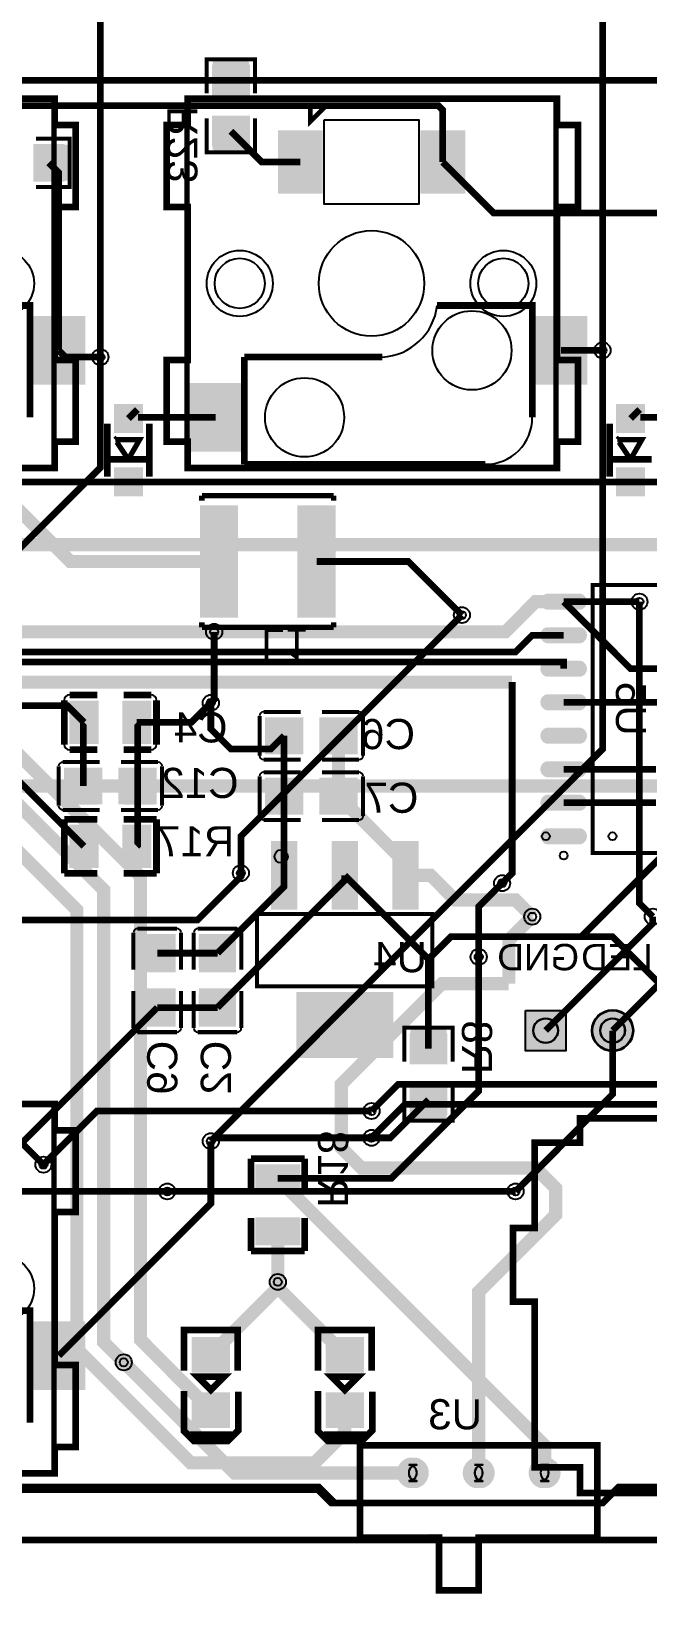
# Model space of a CAD drawing. Header units: millimetres. Extents: x -5 to 105, y -2 to 97.
# Drawn here: x 44 to 67.4, y -2 to 57.2 of the extents above; entities that cross this region are included whole.
import ezdxf

# ---------------------------------------------------------------- set-up
doc = ezdxf.new("R2010")
doc.units = ezdxf.units.MM
for name, color, linetype, true_color in [('BoardOutLine', 7, 'Continuous', 0xff00ff), ('BottomLayer', 7, 'Continuous', 0x0000ff), ('BottomPasteMaskLayer', 7, 'Continuous', 0x800000), ('BottomSilkLayer', 7, 'Continuous', 0x66cc33), ('BottomSolderMaskLayer', 7, 'Continuous', 0xaa00ff), ('Document', 7, 'Continuous', 0xffffff), ('Hole', 7, 'Continuous', 0x222222), ('Multi-Layer', 7, 'Continuous', 0xc0c0c0), ('TopLayer', 7, 'Continuous', 0xff0000), ('TopPasteMaskLayer', 7, 'Continuous', 0x808080), ('TopSilkLayer', 7, 'Continuous', 0xffcc00), ('TopSolderMaskLayer', 7, 'Continuous', 0x800080)]:
    doc.layers.add(name, color=color, linetype=linetype, true_color=true_color)
doc.styles.get("Standard").update_dxf_attribs({"font": 'arial.ttf'})

msp = doc.modelspace()

# ---------------------------------------------------------------- hatches: boundary and pattern name
at = {"layer": 'BottomLayer'}
for points in [[(52.251, 54.756), (50.874, 54.756), (50.874, 55.889), (52.251, 55.889)], [(52.251, 53.956), (50.874, 53.956), (50.874, 52.824), (52.251, 52.824)], [(53.397, 53.374), (54.997, 53.374), (54.997, 51.074), (53.397, 51.074)], [(58.797, 53.374), (60.397, 53.374), (60.397, 51.074), (58.797, 51.074)], [(44.088, 51.509), (44.088, 52.886), (45.221, 52.886), (45.221, 51.509)], [(44.084, 46.335), (45.984, 46.335), (45.984, 43.835), (44.084, 43.835)], [(63.134, 46.335), (65.034, 46.335), (65.034, 43.835), (63.134, 43.835)], [(50.028, 43.795), (51.928, 43.795), (51.928, 41.295), (50.028, 41.295)], [(48.173, 43.002), (48.173, 42.002), (47.173, 42.002), (47.173, 43.002)], [(67.223, 43.002), (67.223, 42.002), (66.223, 42.002), (66.223, 43.002)], [(48.173, 40.602), (48.173, 39.602), (47.173, 39.602), (47.173, 40.602)], [(67.223, 40.602), (67.223, 39.602), (66.223, 39.602), (66.223, 40.602)], [(50.409, 34.984), (51.809, 34.984), (51.809, 39.184), (50.409, 39.184)], [(54.109, 34.984), (55.509, 34.984), (55.509, 39.184), (54.109, 39.184)], [(64.776, 35.84, -0.785398), (64.776, 35.28), (63.591, 35.28, -0.785398), (63.591, 35.84)], [(64.776, 34.57, -0.785398), (64.776, 34.01), (63.591, 34.01, -0.785398), (63.591, 34.57)], [(64.776, 33.3, -0.785398), (64.776, 32.74), (63.591, 32.74, -0.785398), (63.591, 33.3)], [(64.776, 32.03, -0.785398), (64.776, 31.47), (63.591, 31.47, -0.785398), (63.591, 32.03)], [(46.49, 31.763), (45.49, 31.763), (45.49, 30.213), (46.49, 30.213)], [(48.49, 31.763), (47.49, 31.763), (47.49, 30.213), (48.49, 30.213)], [(54.285, 31.155), (54.285, 29.805), (52.875, 29.805), (52.875, 31.155)], [(54.935, 31.155), (54.935, 29.805), (56.345, 29.805), (56.345, 31.155)], [(64.776, 30.76, -0.785398), (64.776, 30.2), (63.591, 30.2, -0.785398), (63.591, 30.76)], [(46.665, 29.25), (46.665, 27.9), (45.255, 27.9), (45.255, 29.25)], [(47.315, 29.25), (47.315, 27.9), (48.725, 27.9), (48.725, 29.25)], [(64.776, 29.49, -0.785398), (64.776, 28.93), (63.591, 28.93, -0.785398), (63.591, 29.49)], [(54.285, 28.869), (54.285, 27.519), (52.875, 27.519), (52.875, 28.869)], [(54.935, 28.869), (54.935, 27.519), (56.345, 27.519), (56.345, 28.869)], [(64.776, 28.22, -0.785398), (64.776, 27.66), (63.591, 27.66, -0.785398), (63.591, 28.22)], [(45.49, 25.514), (46.49, 25.514), (46.49, 27.064), (45.49, 27.064)], [(47.49, 25.514), (48.49, 25.514), (48.49, 27.064), (47.49, 27.064)], [(64.776, 26.95, -0.785398), (64.776, 26.39), (63.591, 26.39, -0.785398), (63.591, 26.95)], [(53.09, 26.422), (54.07, 26.422), (54.07, 23.952), (53.09, 23.952)], [(55.39, 26.422), (56.37, 26.422), (56.37, 23.952), (55.39, 23.952)], [(57.69, 26.422), (58.67, 26.422), (58.67, 23.952), (57.69, 23.952)], [(49.443, 21.534), (48.093, 21.534), (48.093, 22.944), (49.443, 22.944)], [(51.729, 21.534), (50.379, 21.534), (50.379, 22.944), (51.729, 22.944)], [(49.443, 20.884), (48.093, 20.884), (48.093, 19.474), (49.443, 19.474)], [(51.729, 20.884), (50.379, 20.884), (50.379, 19.474), (51.729, 19.474)], [(57.68, 20.752), (54.08, 20.752), (54.08, 18.282), (57.68, 18.282)], [(58.367, 18.053), (59.744, 18.053), (59.744, 19.186), (58.367, 19.186)], [(58.367, 17.253), (59.744, 17.253), (59.744, 16.12), (58.367, 16.12)], [(54.115, 13.2), (54.115, 14.2), (52.565, 14.2), (52.565, 13.2)], [(54.115, 11.2), (54.115, 12.2), (52.565, 12.2), (52.565, 11.2)], [(44.084, 8.235), (45.984, 8.235), (45.984, 5.735), (44.084, 5.735)]]:
    msp.add_hatch(color=256, dxfattribs=at).paths.add_polyline_path(points)
at = {"layer": 'BottomPasteMaskLayer'}
for points in [[(52.202, 56.056), (50.922, 56.056), (50.872, 56.006), (50.872, 54.856), (50.922, 54.806), (51.332, 54.801), (51.332, 55.251), (51.782, 55.251), (51.782, 54.811), (52.202, 54.806), (52.252, 54.856), (52.252, 56.006)], [(52.202, 53.906), (51.782, 53.906), (51.782, 53.461), (51.332, 53.461), (51.332, 53.901), (50.922, 53.906), (50.872, 53.856), (50.872, 52.706), (50.922, 52.656), (52.202, 52.656), (52.252, 52.706), (52.252, 53.856)], [(53.397, 53.374), (54.997, 53.374), (54.997, 51.074), (53.397, 51.074)], [(58.797, 53.374), (60.397, 53.374), (60.397, 51.074), (58.797, 51.074)], [(45.388, 51.557), (45.388, 52.837), (45.338, 52.887), (44.188, 52.887), (44.138, 52.837), (44.133, 52.427), (44.583, 52.427), (44.583, 51.977), (44.143, 51.977), (44.138, 51.557), (44.188, 51.507), (45.338, 51.507)], [(44.084, 46.335), (45.984, 46.335), (45.984, 43.835), (44.084, 43.835)], [(63.134, 46.335), (65.034, 46.335), (65.034, 43.835), (63.134, 43.835)], [(50.028, 43.795), (51.928, 43.795), (51.928, 41.295), (50.028, 41.295)], [(48.173, 43.002), (48.173, 42.002), (47.173, 42.002), (47.173, 43.002)], [(67.223, 43.002), (67.223, 42.002), (66.223, 42.002), (66.223, 43.002)], [(48.173, 40.602), (48.173, 39.602), (47.173, 39.602), (47.173, 40.602)], [(67.223, 40.602), (67.223, 39.602), (66.223, 39.602), (66.223, 40.602)], [(50.409, 34.984), (51.809, 34.984), (51.809, 39.184), (50.409, 39.184)], [(54.109, 34.984), (55.509, 34.984), (55.509, 39.184), (54.109, 39.184)], [(64.776, 35.84, -0.785398), (64.776, 35.28), (63.591, 35.28, -0.785398), (63.591, 35.84)], [(64.776, 34.57, -0.785398), (64.776, 34.01), (63.591, 34.01, -0.785398), (63.591, 34.57)], [(64.776, 33.3, -0.785398), (64.776, 32.74), (63.591, 32.74, -0.785398), (63.591, 33.3)], [(64.776, 32.03, -0.785398), (64.776, 31.47), (63.591, 31.47, -0.785398), (63.591, 32.03)], [(46.49, 31.763), (45.49, 31.763), (45.49, 30.213), (46.49, 30.213)], [(48.49, 31.763), (47.49, 31.763), (47.49, 30.213), (48.49, 30.213)], [(52.935, 31.1), (52.935, 29.82), (52.985, 29.77), (54.135, 29.77), (54.185, 29.82), (54.19, 30.23), (53.74, 30.23), (53.74, 30.68), (54.18, 30.68), (54.185, 31.1), (54.135, 31.15), (52.985, 31.15)], [(55.085, 31.1), (55.085, 30.68), (55.53, 30.68), (55.53, 30.23), (55.09, 30.23), (55.085, 29.82), (55.135, 29.77), (56.285, 29.77), (56.335, 29.82), (56.335, 31.1), (56.285, 31.15), (55.135, 31.15)], [(64.776, 30.76, -0.785398), (64.776, 30.2), (63.591, 30.2, -0.785398), (63.591, 30.76)], [(45.315, 29.195), (45.315, 27.915), (45.365, 27.865), (46.515, 27.865), (46.565, 27.915), (46.57, 28.325), (46.12, 28.325), (46.12, 28.775), (46.56, 28.775), (46.565, 29.195), (46.515, 29.245), (45.365, 29.245)], [(47.465, 29.195), (47.465, 28.775), (47.91, 28.775), (47.91, 28.325), (47.47, 28.325), (47.465, 27.915), (47.515, 27.865), (48.665, 27.865), (48.715, 27.915), (48.715, 29.195), (48.665, 29.245), (47.515, 29.245)], [(64.776, 29.49, -0.785398), (64.776, 28.93), (63.591, 28.93, -0.785398), (63.591, 29.49)], [(52.935, 28.814), (52.935, 27.534), (52.985, 27.484), (54.135, 27.484), (54.185, 27.534), (54.19, 27.944), (53.74, 27.944), (53.74, 28.394), (54.18, 28.394), (54.185, 28.814), (54.135, 28.864), (52.985, 28.864)], [(55.085, 28.814), (55.085, 28.394), (55.53, 28.394), (55.53, 27.944), (55.09, 27.944), (55.085, 27.534), (55.135, 27.484), (56.285, 27.484), (56.335, 27.534), (56.335, 28.814), (56.285, 28.864), (55.135, 28.864)], [(64.776, 28.22, -0.785398), (64.776, 27.66), (63.591, 27.66, -0.785398), (63.591, 28.22)], [(45.49, 25.514), (46.49, 25.514), (46.49, 27.064), (45.49, 27.064)], [(47.49, 25.514), (48.49, 25.514), (48.49, 27.064), (47.49, 27.064)], [(64.776, 26.95, -0.785398), (64.776, 26.39), (63.591, 26.39, -0.785398), (63.591, 26.95)], [(53.09, 26.422), (54.07, 26.422), (54.07, 23.952), (53.09, 23.952)], [(55.39, 26.422), (56.37, 26.422), (56.37, 23.952), (55.39, 23.952)], [(57.69, 26.422), (58.67, 26.422), (58.67, 23.952), (57.69, 23.952)], [(49.388, 22.884), (48.108, 22.884), (48.058, 22.834), (48.058, 21.684), (48.108, 21.634), (48.518, 21.629), (48.518, 22.079), (48.968, 22.079), (48.968, 21.639), (49.388, 21.634), (49.438, 21.684), (49.438, 22.834)], [(51.674, 22.884), (50.394, 22.884), (50.344, 22.834), (50.344, 21.684), (50.394, 21.634), (50.804, 21.629), (50.804, 22.079), (51.254, 22.079), (51.254, 21.639), (51.674, 21.634), (51.724, 21.684), (51.724, 22.834)], [(49.388, 20.734), (48.968, 20.734), (48.968, 20.289), (48.518, 20.289), (48.518, 20.729), (48.108, 20.734), (48.058, 20.684), (48.058, 19.534), (48.108, 19.484), (49.388, 19.484), (49.438, 19.534), (49.438, 20.684)], [(51.674, 20.734), (51.254, 20.734), (51.254, 20.289), (50.804, 20.289), (50.804, 20.729), (50.394, 20.734), (50.344, 20.684), (50.344, 19.534), (50.394, 19.484), (51.674, 19.484), (51.724, 19.534), (51.724, 20.684)], [(57.68, 20.752), (54.08, 20.752), (54.08, 18.282), (57.68, 18.282)], [(58.415, 18.103), (58.835, 18.103), (58.835, 18.548), (59.285, 18.548), (59.285, 18.108), (59.695, 18.103), (59.745, 18.153), (59.745, 19.303), (59.695, 19.353), (58.415, 19.353), (58.365, 19.303), (58.365, 18.153)], [(58.415, 15.953), (59.695, 15.953), (59.745, 16.003), (59.745, 17.153), (59.695, 17.203), (59.285, 17.208), (59.285, 16.758), (58.835, 16.758), (58.835, 17.198), (58.415, 17.203), (58.365, 17.153), (58.365, 16.003)], [(54.115, 13.2), (54.115, 14.2), (52.565, 14.2), (52.565, 13.2)], [(54.115, 11.2), (54.115, 12.2), (52.565, 12.2), (52.565, 11.2)], [(44.084, 8.235), (45.984, 8.235), (45.984, 5.735), (44.084, 5.735)]]:
    msp.add_hatch(color=256, dxfattribs=at).paths.add_polyline_path(points)
at = {"layer": 'BottomSolderMaskLayer'}
for points in [[(52.281, 54.735), (50.843, 54.735), (50.843, 55.91), (52.281, 55.91)], [(52.281, 53.977), (50.843, 53.977), (50.843, 52.803), (52.281, 52.803)], [(53.346, 53.425), (55.048, 53.425), (55.048, 51.023), (53.346, 51.023)], [(58.746, 53.425), (60.448, 53.425), (60.448, 51.023), (58.746, 51.023)], [(44.063, 51.483), (44.063, 52.911), (45.246, 52.911), (45.246, 51.483)], [(44.033, 46.386), (46.035, 46.386), (46.035, 43.784), (44.033, 43.784)], [(63.084, 46.386), (65.085, 46.386), (65.085, 43.784), (63.084, 43.784)], [(49.977, 43.846), (51.979, 43.846), (51.979, 41.244), (49.977, 41.244)], [(48.224, 43.053), (48.224, 41.951), (47.123, 41.951), (47.123, 43.053)], [(67.274, 43.053), (67.274, 41.951), (66.173, 41.951), (66.173, 43.053)], [(48.224, 40.653), (48.224, 39.551), (47.123, 39.551), (47.123, 40.653)], [(67.274, 40.653), (67.274, 39.551), (66.173, 39.551), (66.173, 40.653)], [(50.384, 34.959), (51.834, 34.959), (51.834, 39.209), (50.384, 39.209)], [(54.084, 34.959), (55.535, 34.959), (55.535, 39.209), (54.084, 39.209)], [(64.83, 35.865, -0.785398), (64.83, 35.255), (63.537, 35.255, -0.785398), (63.537, 35.865)], [(64.83, 34.595, -0.785398), (64.83, 33.985), (63.537, 33.985, -0.785398), (63.537, 34.595)], [(64.83, 33.325, -0.785398), (64.83, 32.715), (63.537, 32.715, -0.785398), (63.537, 33.325)], [(64.83, 32.055, -0.785398), (64.83, 31.445), (63.537, 31.445, -0.785398), (63.537, 32.055)], [(46.541, 31.814), (45.439, 31.814), (45.439, 30.162), (46.541, 30.162)], [(48.541, 31.814), (47.439, 31.814), (47.439, 30.162), (48.541, 30.162)], [(54.311, 31.18), (54.311, 29.78), (52.85, 29.78), (52.85, 31.18)], [(54.91, 31.18), (54.91, 29.78), (56.371, 29.78), (56.371, 31.18)], [(64.83, 30.785, -0.785398), (64.83, 30.175), (63.537, 30.175, -0.785398), (63.537, 30.785)], [(46.69, 29.275), (46.69, 27.875), (45.23, 27.875), (45.23, 29.275)], [(47.29, 29.275), (47.29, 27.875), (48.75, 27.875), (48.75, 29.275)], [(64.83, 29.515, -0.785398), (64.83, 28.905), (63.537, 28.905, -0.785398), (63.537, 29.515)], [(54.311, 28.894), (54.311, 27.494), (52.85, 27.494), (52.85, 28.894)], [(54.91, 28.894), (54.91, 27.494), (56.371, 27.494), (56.371, 28.894)], [(64.83, 28.245, -0.785398), (64.83, 27.635), (63.537, 27.635, -0.785398), (63.537, 28.245)], [(45.439, 25.463), (46.541, 25.463), (46.541, 27.115), (45.439, 27.115)], [(47.439, 25.463), (48.541, 25.463), (48.541, 27.115), (47.439, 27.115)], [(64.83, 26.975, -0.785398), (64.83, 26.365), (63.537, 26.365, -0.785398), (63.537, 26.975)], [(53.08, 26.486), (54.08, 26.486), (54.08, 23.888), (53.08, 23.888)], [(55.38, 26.486), (56.38, 26.486), (56.38, 23.888), (55.38, 23.888)], [(57.68, 26.486), (58.68, 26.486), (58.68, 23.888), (57.68, 23.888)], [(49.467, 21.508), (48.069, 21.508), (48.069, 22.971), (49.467, 22.971)], [(51.753, 21.508), (50.355, 21.508), (50.355, 22.971), (51.753, 22.971)], [(49.467, 20.911), (48.069, 20.911), (48.069, 19.448), (49.467, 19.448)], [(51.753, 20.911), (50.355, 20.911), (50.355, 19.448), (51.753, 19.448)], [(57.717, 20.769), (54.043, 20.769), (54.043, 18.265), (57.717, 18.265)], [(62.712, 20.091), (64.287, 20.091), (64.287, 18.516), (62.712, 18.516)], [(65.253, 19.304, 1), (66.828, 19.304, 1)], [(58.336, 18.032), (59.774, 18.032), (59.774, 19.206), (58.336, 19.206)], [(58.336, 17.274), (59.774, 17.274), (59.774, 16.1), (58.336, 16.1)], [(54.194, 13.167), (54.194, 14.233), (52.486, 14.233), (52.486, 13.167)], [(54.194, 11.167), (54.194, 12.233), (52.486, 12.233), (52.486, 11.167)], [(44.033, 8.286), (46.035, 8.286), (46.035, 5.684), (44.033, 5.684)], [(58.305, 1.965, -0.785398), (58.305, 3.115), (58.616, 3.115, -0.785398), (58.616, 1.965)], [(60.805, 1.965, -0.785398), (60.805, 3.115), (61.116, 3.115, -0.785398), (61.116, 1.965)], [(63.305, 1.965, -0.785398), (63.305, 3.115), (63.616, 3.115, -0.785398), (63.616, 1.965)]]:
    msp.add_hatch(color=256, dxfattribs=at).paths.add_polyline_path(points)
at = {"layer": 'Document'}
msp.add_hatch(color=256, dxfattribs=at).paths.add_polyline_path([(56.34, 0.21), (56.34, -0.04), (59.33, -0.04), (59.33, -2.04), (61.09, -2.04), (61.09, -0.04), (65.59, -0.04), (65.59, 0.21), (60.83, 0.21), (60.83, -1.78), (59.59, -1.78), (59.59, 0.22)])
at = {"layer": 'Multi-Layer'}
for points in [[(58.31, 1.99, -0.785398), (58.31, 3.09), (58.61, 3.09, -0.785398), (58.61, 1.99)], [(60.81, 1.99, -0.785398), (60.81, 3.09), (61.11, 3.09, -0.785398), (61.11, 1.99)], [(63.31, 1.99, -0.785398), (63.31, 3.09), (63.61, 3.09, -0.785398), (63.61, 1.99)]]:
    msp.add_hatch(color=256, dxfattribs=at).paths.add_polyline_path(points)
at = {"layer": 'TopLayer'}
for points in [[(51.5, 7.67), (51.5, 6.369), (50.1, 6.369), (50.1, 7.67)], [(56.58, 7.67), (56.58, 6.369), (55.18, 6.369), (55.18, 7.67)], [(51.5, 5.569), (51.5, 4.268), (50.1, 4.268), (50.1, 5.569)], [(56.58, 5.569), (56.58, 4.268), (55.18, 4.268), (55.18, 5.569)]]:
    msp.add_hatch(color=256, dxfattribs=at).paths.add_polyline_path(points)
at = {"layer": 'TopPasteMaskLayer'}
for points in [[(51.5, 7.67), (51.5, 6.369), (50.1, 6.369), (50.1, 7.67)], [(56.58, 7.67), (56.58, 6.369), (55.18, 6.369), (55.18, 7.67)], [(51.5, 5.569), (51.5, 4.268), (50.1, 4.268), (50.1, 5.569)], [(56.58, 5.569), (56.58, 4.268), (55.18, 4.268), (55.18, 5.569)]]:
    msp.add_hatch(color=256, dxfattribs=at).paths.add_polyline_path(points)
at = {"layer": 'TopSolderMaskLayer'}
for points in [[(62.712, 20.091), (64.287, 20.091), (64.287, 18.516), (62.712, 18.516)], [(65.253, 19.304, 1), (66.828, 19.304, 1)], [(51.527, 7.693), (51.527, 6.345), (50.073, 6.345), (50.073, 7.693)], [(56.607, 7.693), (56.607, 6.345), (55.153, 6.345), (55.153, 7.693)], [(51.527, 5.593), (51.527, 4.245), (50.073, 4.245), (50.073, 5.593)], [(56.607, 5.593), (56.607, 4.245), (55.153, 4.245), (55.153, 5.593)], [(58.305, 1.965, -0.785398), (58.305, 3.115), (58.616, 3.115, -0.785398), (58.616, 1.965)], [(60.805, 1.965, -0.785398), (60.805, 3.115), (61.116, 3.115, -0.785398), (61.116, 1.965)], [(63.305, 1.965, -0.785398), (63.305, 3.115), (63.616, 3.115, -0.785398), (63.616, 1.965)]]:
    msp.add_hatch(color=256, dxfattribs=at).paths.add_polyline_path(points)

# ---------------------------------------------------------------- linework, layer by layer
at = {"layer": 'BoardOutLine', "const_width": 0.254}
msp.add_lwpolyline([(7.747, 95.25), (7, 95.25), (102.87, 95.25), (102.87, 0), (-2.54, 0), (-2.54, 95.25), (7, 95.25), (7.112, 95.25)], dxfattribs=at)
at = {"layer": 'BottomLayer'}
for points, const_width in [([(51.562, 55.322), (33.909, 55.322), (32.766, 54.179)], 0.254), ([(70.739, 54.179), (69.596, 55.322), (51.562, 55.322)], 0.254), ([(40.547, 52.224), (42.679, 54.356), (59.436, 54.356), (59.597, 54.195), (59.597, 52.224)], 0.254), ([(51.562, 53.39), (52.728, 52.224), (54.197, 52.224)], 0.254), ([(44.654, 52.197), (45.034, 51.817), (45.034, 45.085)], 0.254), ([(59.597, 52.224), (61.529, 50.292), (78.613, 50.292), (78.647, 50.326), (78.647, 52.224)], 0.254), ([(45.034, 45.085), (45.288, 44.831), (46.609, 44.831)], 0.254), ([(64.084, 45.085), (65.659, 45.085)], 0.254), ([(47.673, 42.502), (48.017, 42.845)], 0.254), ([(48.042, 42.545), (50.978, 42.545)], 0.254), ([(66.723, 42.502), (67.067, 42.845)], 0.254), ([(67.092, 42.545), (70.028, 42.545)], 0.254), ([(30.48, 40.132), (30.51, 40.102), (47.673, 40.102)], 0.254), ([(47.673, 40.102), (66.723, 40.102)], 0.254), ([(66.723, 40.102), (85.773, 40.102)], 0.254), ([(35.111, 37.211), (36.889, 38.989), (43.561, 38.989), (45.466, 37.084), (51.109, 37.084)], 0.5), ([(54.809, 37.084), (58.293, 37.084), (60.325, 35.052)], 0.254), ([(64.183, 33.02), (64.183, 33.274), (31.496, 33.274), (28.575, 36.195)], 0.254), ([(28.829, 36.576), (29.083, 36.322), (31.75, 33.655), (62.355, 33.655), (62.982, 34.282), (64.183, 34.29)], 0.254), ([(50.927, 34.417), (61.976, 34.417), (63.119, 35.56), (64.183, 35.56)], 0.5), ([(64.184, 35.56), (66.724, 33.02), (69.929, 33.02)], 0.254), ([(64.184, 35.56), (67.056, 35.56)], 0.254), ([(32.004, 34.417), (50.927, 34.417)], 0.5), ([(31.179, 32.512), (62.23, 32.512)], 0.5), ([(61.849, 24.892), (62.23, 25.273), (62.23, 32.512)], 0.254), ([(42.291, 31.623), (45.355, 31.623), (45.99, 30.988)], 0.254), ([(47.99, 30.988), (50.062, 30.988), (50.8, 31.726)], 0.254), ([(50.8, 31.725), (50.8, 30.734), (51.562, 29.972), (53.071, 29.972), (53.579, 30.48)], 0.254), ([(64.184, 31.75), (69.929, 31.75)], 0.254), ([(45.99, 30.988), (45.96, 30.958), (45.96, 28.575)], 0.254), ([(47.99, 30.988), (48.02, 30.958), (48.02, 28.575)], 0.254), ([(53.58, 30.48), (53.58, 28.194), (53.58, 28.194)], 0.254), ([(55.64, 30.48), (55.64, 28.194)], 0.5), ([(64.184, 29.21), (67.691, 29.21)], 0.254), ([(45.99, 26.289), (43.45, 28.829), (40.564, 28.829)], 0.254), ([(47.99, 26.289), (48.02, 26.319), (48.02, 28.575)], 0.254), ([(55.64, 28.194), (58.18, 25.654), (58.18, 25.187)], 0.5), ([(53.58, 28.194), (53.58, 25.187)], 0.254), ([(69.929, 27.94), (64.849, 22.86), (59.903, 22.86), (59.055, 22.012)], 0.254), ([(64.184, 27.94), (67.691, 27.94)], 0.254), ([(51.943, 25.273), (51.943, 25.146), (50.292, 23.495), (35.179, 23.495), (33.909, 24.765), (31.877, 24.765), (31.369, 24.257)], 0.254), ([(51.054, 22.239), (53.58, 24.765), (53.58, 25.187)], 0.254), ([(51.054, 20.179), (55.88, 25.005), (55.88, 25.187)], 0.254), ([(55.88, 25.187), (59.055, 22.012), (59.055, 18.619)], 0.254), ([(58.18, 25.187), (59.141, 25.187), (60.071, 24.257), (62.357, 24.257), (62.992, 23.622)], 0.5), ([(64.849, 22.86), (66.04, 22.86), (67.691, 21.209), (69.977, 21.209), (70.485, 20.701), (70.485, 15.875), (74.295, 12.065), (80.264, 12.065), (81.059, 12.86), (81.059, 14.125)], 0.254), ([(48.768, 22.239), (51.054, 22.239)], 0.254), ([(53.34, 13.7), (57.642, 13.7), (60.96, 17.018), (60.96, 22.098)], 0.254), ([(48.768, 20.179), (42.713, 14.124), (40.547, 14.124)], 0.254), ([(48.768, 20.179), (51.054, 20.179)], 0.254), ([(62.357, 13.208), (66.04, 16.891), (66.04, 19.304)], 0.254), ([(59.055, 16.687), (57.608, 15.24), (56.896, 15.24)], 0.254), ([(44.45, 14.224), (46.482, 16.256), (56.896, 16.256)], 0.254), ([(32.639, 15.571), (31.242, 14.174), (31.242, 12.954), (32.258, 11.938), (39.497, 11.938), (40.259, 11.176), (41.021, 11.176), (43.053, 13.208), (49.149, 13.208)], 0.254), ([(45.034, 6.985), (50.8, 12.751), (50.8, 15.113)], 0.254), ([(56.896, 15.24), (50.927, 15.24), (50.8, 15.113)], 0.254), ([(53.34, 13.7), (63.46, 3.58), (63.46, 2.54)], 0.5), ([(53.34, 11.7), (53.34, 9.779)], 0.5), ([(47.498, 6.731), (51.689, 2.54), (58.46, 2.54)], 0.5), ([(28.623, 2.002), (54.895, 2.002), (55.499, 1.397), (65.659, 1.397), (66.264, 2.002), (69.136, 2.002)], 0.254)]:
    msp.add_lwpolyline(points, dxfattribs=dict(at, const_width=const_width))
at = {"layer": 'BottomSilkLayer'}
for points, const_width in [([(52.479, 54.832), (52.479, 56.117), (50.645, 56.117), (50.645, 54.832)], 0.152), ([(52.479, 53.88), (52.479, 52.595), (50.645, 52.595), (50.645, 53.88)], 0.152), ([(44.164, 51.28), (45.449, 51.28), (45.449, 53.114), (44.164, 53.114)], 0.152), ([(40.335, 46.787), (43.942, 46.787), (43.942, 42.545)], 0.254), ([(59.385, 46.787), (62.992, 46.787), (62.992, 42.545)], 0.254), ([(52.07, 44.831), (52.07, 40.767)], 0.254), ([(52.07, 44.831), (57.303, 44.831)], 0.254), ([(46.873, 40.302), (46.873, 42.302)], 0.254), ([(48.473, 40.302), (48.473, 42.302)], 0.254), ([(65.923, 40.302), (65.923, 42.302)], 0.254), ([(47.172, 41.701), (47.173, 41.702), (47.673, 40.949)], 0.2), ([(47.173, 41.702), (48.098, 41.702)], 0.2), ([(48.023, 41.702), (48.098, 41.702), (47.667, 40.951)], 0.2), ([(66.222, 41.701), (66.223, 41.702), (66.723, 40.949)], 0.2), ([(66.223, 41.702), (67.148, 41.702)], 0.2), ([(67.073, 41.702), (67.148, 41.702), (66.717, 40.951)], 0.2), ([(46.873, 40.951), (48.473, 40.951)], 0.254), ([(61.214, 40.767), (52.07, 40.767)], 0.254), ([(65.923, 40.951), (67.523, 40.951)], 0.254), ([(50.459, 39.584), (55.459, 39.584)], 0.203), ([(50.459, 39.39), (50.459, 39.584)], 0.203), ([(55.459, 39.584), (55.459, 39.39)], 0.203), ([(50.459, 34.584), (50.459, 34.778)], 0.203), ([(50.459, 34.584), (55.459, 34.584)], 0.203), ([(55.459, 34.778), (55.459, 34.584)], 0.203), ([(46.49, 32.028), (45.44, 32.028)], 0.254), ([(47.49, 32.028), (48.54, 32.028)], 0.254), ([(45.24, 31.828), (45.24, 31.788)], 0.254), ([(45.24, 31.788), (45.24, 30.188)], 0.254), ([(48.74, 31.828), (48.74, 31.788)], 0.254), ([(48.74, 31.808), (48.74, 31.788)], 0.254), ([(48.74, 31.788), (48.74, 30.188)], 0.254), ([(54.209, 31.384), (52.799, 31.384)], 0.152), ([(55.011, 31.384), (56.421, 31.384)], 0.152), ([(52.647, 31.231), (52.647, 29.729)], 0.152), ([(56.574, 31.231), (56.574, 29.729)], 0.152), ([(45.24, 30.148), (45.24, 30.188)], 0.254), ([(48.74, 30.148), (48.74, 30.188)], 0.254), ([(46.49, 29.948), (45.44, 29.948)], 0.254), ([(47.49, 29.948), (48.54, 29.948)], 0.254), ([(52.799, 29.576), (54.209, 29.576)], 0.152), ([(56.421, 29.576), (55.011, 29.576)], 0.152), ([(45.026, 29.326), (45.026, 27.824)], 0.152), ([(46.589, 29.479), (45.179, 29.479)], 0.152), ([(47.391, 29.479), (48.801, 29.479)], 0.152), ([(48.954, 29.326), (48.954, 27.824)], 0.152), ([(52.647, 28.945), (52.647, 27.443)], 0.152), ([(54.209, 29.098), (52.799, 29.098)], 0.152), ([(55.011, 29.098), (56.421, 29.098)], 0.152), ([(56.574, 28.945), (56.574, 27.443)], 0.152), ([(45.179, 27.671), (46.589, 27.671)], 0.152), ([(46.49, 27.309), (45.24, 27.309)], 0.254), ([(45.24, 25.269), (45.24, 27.309)], 0.254), ([(48.801, 27.671), (47.391, 27.671)], 0.152), ([(47.49, 27.309), (48.74, 27.309)], 0.254), ([(48.74, 25.269), (48.74, 27.309)], 0.254), ([(52.799, 27.29), (54.209, 27.29)], 0.152), ([(56.421, 27.29), (55.011, 27.29)], 0.152), ([(46.49, 25.269), (45.24, 25.269)], 0.254), ([(47.49, 25.269), (48.74, 25.269)], 0.254), ([(47.864, 23.02), (47.864, 21.61)], 0.152), ([(49.519, 23.173), (48.017, 23.173)], 0.152), ([(49.672, 21.61), (49.672, 23.02)], 0.152), ([(50.15, 23.02), (50.15, 21.61)], 0.152), ([(51.805, 23.173), (50.303, 23.173)], 0.152), ([(51.958, 21.61), (51.958, 23.02)], 0.152), ([(47.864, 19.398), (47.864, 20.808)], 0.152), ([(49.672, 20.808), (49.672, 19.398)], 0.152), ([(50.15, 19.398), (50.15, 20.808)], 0.152), ([(51.958, 20.808), (51.958, 19.398)], 0.152), ([(49.519, 19.245), (48.017, 19.245)], 0.152), ([(51.805, 19.245), (50.303, 19.245)], 0.152), ([(58.138, 18.129), (58.138, 19.414), (59.972, 19.414), (59.972, 18.129)], 0.152), ([(58.138, 17.177), (58.138, 15.892), (59.972, 15.892), (59.972, 17.177)], 0.152), ([(52.32, 13.2), (52.32, 14.45)], 0.254), ([(54.36, 14.45), (52.32, 14.45)], 0.254), ([(54.36, 13.2), (54.36, 14.45)], 0.254), ([(52.32, 12.2), (52.32, 10.95)], 0.254), ([(54.36, 12.2), (54.36, 10.95)], 0.254), ([(54.36, 10.95), (52.32, 10.95)], 0.254), ([(40.335, 8.687), (43.942, 8.687), (43.942, 4.445)], 0.254)]:
    msp.add_lwpolyline(points, dxfattribs=dict(at, const_width=const_width))
for points, const_width in [([(54.571, 54.4), (55.206, 54.4), (54.571, 53.765), (54.571, 54.4)], 0.16), ([(65.285, 26.039), (68.828, 26.039), (68.828, 36.191), (65.285, 36.191), (65.285, 26.039)], 0.152), ([(52.554, 20.981), (59.206, 20.981), (59.206, 23.723), (52.554, 23.723), (52.554, 20.981)], 0.152), ([(56.46, 3.59), (56.46, 0.09), (59.46, 0.09), (59.46, -1.91), (60.96, -1.91), (60.96, 0.09), (65.46, 0.09), (65.46, 3.59), (56.46, 3.59)], 0.254)]:
    msp.add_lwpolyline(points, close=True, dxfattribs=dict(at, const_width=const_width))
for centre in [(66.037, 26.67), (64.184, 25.938)]:
    msp.add_circle(centre, 0.15, dxfattribs=at)
for centre, radius, start, end in [((57.182, 47.047), 2.219, 273.12162, 353.27606), ((61.223, 42.536), 1.769, 270, 0.27868), ((45.44, 31.828), 0.2, 90, 180), ((48.54, 31.828), 0.2, 360, 90), ((52.799, 31.231), 0.152, 90, 180), ((56.421, 31.231), 0.152, 0, 90), ((45.44, 30.148), 0.2, 180, 270), ((48.54, 30.148), 0.2, 270, 0), ((52.799, 29.729), 0.152, 180, 270), ((56.421, 29.729), 0.152, 270, 0), ((45.179, 29.326), 0.152, 90, 180), ((48.801, 29.326), 0.152, 0, 90), ((52.799, 28.945), 0.152, 90, 180), ((56.421, 28.945), 0.152, 0, 90), ((45.179, 27.824), 0.152, 180, 270), ((48.801, 27.824), 0.152, 270, 0), ((52.799, 27.443), 0.152, 180, 270), ((56.421, 27.443), 0.152, 270, 0), ((48.017, 23.02), 0.152, 90, 180), ((49.519, 23.02), 0.152, 0, 90), ((50.303, 23.02), 0.152, 90, 180), ((51.805, 23.02), 0.152, 0, 90), ((48.017, 19.398), 0.152, 180, 270), ((49.519, 19.398), 0.152, 270, 0), ((50.303, 19.398), 0.152, 180, 270), ((51.805, 19.398), 0.152, 270, 0)]:
    msp.add_arc(centre, radius, start, end, dxfattribs=at)
at = {"layer": 'BottomSolderMaskLayer'}
for points in [[(58.305, 2.851), (58.616, 2.851)], [(60.805, 2.851), (61.116, 2.851)], [(63.305, 2.851), (63.616, 2.851)], [(58.305, 2.229), (58.616, 2.229)], [(60.805, 2.229), (61.116, 2.229)], [(63.305, 2.229), (63.616, 2.229)]]:
    msp.add_lwpolyline(points, close=True, dxfattribs=at)
for centre, radius in [((63.5, 19.304), 0.472), ((66.04, 19.304), 0.788), ((66.04, 19.304), 0.472)]:
    msp.add_circle(centre, radius, dxfattribs=at)
for centre, start, end in [((58.616, 2.54), 90, 270), ((58.305, 2.54), 270, 90), ((61.116, 2.54), 90, 270), ((60.805, 2.54), 270, 90), ((63.616, 2.54), 90, 270), ((63.305, 2.54), 270, 90)]:
    msp.add_arc(centre, 0.311, start, end, dxfattribs=at)
at = {"layer": 'Document'}
for centre, radius in [((63.506, 26.67), 0.15), ((53.467, 25.908), 0.25)]:
    msp.add_circle(centre, radius, dxfattribs=at)
at = {"layer": 'Hole'}
for centre in [(65.659, 45.085), (46.609, 44.831), (67.056, 35.56), (60.325, 35.052), (50.927, 34.417), (50.8, 31.726), (51.943, 25.273), (61.849, 24.892), (62.992, 23.622), (60.96, 22.098), (56.896, 16.256), (50.8, 15.113), (56.896, 15.24), (44.45, 14.224), (49.149, 13.208), (62.357, 13.208), (53.34, 9.779), (47.498, 6.731)]:
    msp.add_circle(centre, 0.152, dxfattribs=at)
at = {"layer": 'Multi-Layer'}
for points in [[(55.096, 53.825), (58.696, 53.825), (58.696, 50.625), (55.096, 50.625)], [(62.738, 20.066), (64.262, 20.066), (64.262, 18.542), (62.738, 18.542)], [(58.31, 2.84), (58.61, 2.84)], [(60.81, 2.84), (61.11, 2.84)], [(63.31, 2.84), (63.61, 2.84)], [(58.31, 2.24), (58.61, 2.24)], [(60.81, 2.24), (61.11, 2.24)], [(63.31, 2.24), (63.61, 2.24)]]:
    msp.add_lwpolyline(points, close=True, dxfattribs=at)
for centre, radius in [((56.896, 47.625), 2), ((51.896, 47.625), 0.95), ((61.896, 47.625), 0.95), ((60.706, 45.085), 1.5), ((46.609, 44.831), 0.305), ((65.659, 45.085), 0.305), ((54.356, 42.545), 1.5), ((67.056, 35.56), 0.305), ((60.325, 35.052), 0.305), ((50.927, 34.417), 0.305), ((50.8, 31.726), 0.305), ((51.943, 25.273), 0.305), ((61.849, 24.892), 0.305), ((62.992, 23.622), 0.305), ((67.564, 23.622), 0.305), ((60.96, 22.098), 0.305), ((63.5, 19.304), 0.457), ((66.04, 19.304), 0.762), ((66.04, 19.304), 0.457), ((56.896, 16.256), 0.305), ((50.8, 15.113), 0.305), ((56.896, 15.24), 0.305), ((44.45, 14.224), 0.305), ((49.149, 13.208), 0.305), ((62.357, 13.208), 0.305), ((53.34, 9.779), 0.305), ((47.498, 6.731), 0.305)]:
    msp.add_circle(centre, radius, dxfattribs=at)
for centre, start, end in [((58.61, 2.54), 90, 270), ((58.31, 2.54), 270, 90), ((61.11, 2.54), 90, 270), ((60.81, 2.54), 270, 90), ((63.61, 2.54), 90, 270), ((63.31, 2.54), 270, 90)]:
    msp.add_arc(centre, 0.3, start, end, dxfattribs=at)
at = {"layer": 'TopLayer'}
for points, const_width in [([(65.659, 45.085), (65.659, 59.436), (60.96, 64.135)], 0.254), ([(41.783, 63.5), (41.783, 63.5), (46.609, 58.674), (46.609, 44.831)], 0.254), ([(50.8, 15.113), (65.659, 29.972), (65.659, 45.085)], 0.254), ([(29.083, 28.067), (29.083, 33.528), (32.893, 37.338), (43.307, 37.338), (46.609, 40.64), (46.609, 44.831)], 0.254), ([(67.564, 23.622), (67.056, 24.13), (67.056, 35.56)], 0.254), ([(60.325, 35.052), (51.943, 26.67), (51.943, 25.273)], 0.254), ([(50.927, 34.417), (50.927, 31.853), (50.8, 31.726)], 0.254), ([(42.291, 31.623), (42.291, 29.083), (46.736, 24.638), (46.736, 7.493), (47.498, 6.731)], 0.5), ([(50.8, 4.917), (48.133, 7.584), (48.133, 25.146), (43.18, 30.099)], 0.5), ([(55.88, 4.919), (55.88, 4.064), (54.737, 2.921), (50.038, 2.921), (45.72, 7.239), (45.72, 23.876), (42.037, 27.559)], 0.5), ([(60.96, 22.098), (60.96, 24.003), (61.849, 24.892)], 0.254), ([(62.992, 23.622), (62.103, 22.733), (62.103, 21.082), (62.103, 21.082)], 0.5), ([(63.5, 19.304), (67.564, 23.368), (67.564, 23.622)], 0.254), ([(62.103, 21.082), (59.563, 21.082), (55.753, 17.272), (55.753, 14.859), (56.515, 14.097), (63.119, 14.097), (63.881, 13.335), (63.881, 12.319), (60.96, 9.398), (60.96, 2.54)], 0.5), ([(66.04, 19.304), (67.691, 20.955), (71.247, 20.955)], 0.254), ([(28.956, 13.208), (33.782, 18.034), (40.64, 18.034), (44.45, 14.224), (44.45, 14.097)], 0.254), ([(56.896, 16.256), (57.912, 17.272), (84.074, 17.272)], 0.254), ([(56.896, 15.24), (58.166, 16.51), (90.424, 16.51)], 0.254), ([(49.149, 13.208), (62.357, 13.208)], 0.254), ([(89.535, 10.414), (81.026, 1.905), (66.167, 1.905), (65.659, 1.397), (55.372, 1.397), (54.864, 1.905), (20.066, 1.905), (17.78, 4.191), (17.78, 5.207)], 0.254), ([(50.8, 7.019), (53.34, 9.559), (53.34, 9.779)], 0.5), ([(53.34, 9.779), (53.34, 9.559), (55.88, 7.019)], 0.5)]:
    msp.add_lwpolyline(points, dxfattribs=dict(at, const_width=const_width))
at = {"layer": 'TopSilkLayer'}
for points, const_width in [([(-4.985, 95.25), (104.553, 95.25), (104.553, 0), (-4.985, 0), (-4.985, 95.25)], 0.254), ([(30.877, 54.626), (30.877, 53.625), (30.077, 53.625), (30.077, 50.526), (30.877, 50.526), (30.877, 44.726), (30.077, 44.726), (30.077, 41.625), (30.877, 41.625), (30.877, 40.626), (44.877, 40.626), (44.877, 41.625), (45.676, 41.625), (45.676, 44.726), (44.877, 44.726), (44.877, 50.526), (45.676, 50.526), (45.676, 53.625), (44.877, 53.625), (44.877, 54.626), (30.877, 54.626)], 0.254), ([(49.927, 54.626), (49.927, 53.625), (49.126, 53.625), (49.126, 50.526), (49.927, 50.526), (49.927, 44.726), (49.126, 44.726), (49.126, 41.625), (49.927, 41.625), (49.927, 40.626), (63.927, 40.626), (63.927, 41.625), (64.726, 41.625), (64.726, 44.726), (63.927, 44.726), (63.927, 50.526), (64.726, 50.526), (64.726, 53.625), (63.927, 53.625), (63.927, 54.626), (49.927, 54.626)], 0.254), ([(54.579, 54.393), (55.214, 54.393), (54.579, 53.758), (54.579, 54.393)], 0.16), ([(30.877, 16.526), (30.877, 15.525), (30.077, 15.525), (30.077, 12.427), (30.877, 12.427), (30.877, 6.626), (30.077, 6.626), (30.077, 3.525), (30.877, 3.525), (30.877, 2.526), (44.877, 2.526), (44.877, 3.525), (45.676, 3.525), (45.676, 6.626), (44.877, 6.626), (44.877, 12.427), (45.676, 12.427), (45.676, 15.525), (44.877, 15.525), (44.877, 16.526), (30.877, 16.526)], 0.254), ([(51.302, 6.186), (50.301, 6.186), (50.301, 6.186), (50.801, 5.686), (50.801, 5.686), (51.302, 6.186)], 0.254), ([(56.382, 6.186), (55.381, 6.186), (55.381, 6.186), (55.881, 5.686), (55.881, 5.686), (56.382, 6.186)], 0.254)]:
    msp.add_lwpolyline(points, close=True, dxfattribs=dict(at, const_width=const_width))
for points, const_width in [([(40.946, 54.625), (30.846, 54.625), (30.846, 40.625), (44.847, 40.625), (44.847, 54.625), (40.846, 54.625)], 0.2), ([(59.996, 54.625), (49.896, 54.625), (49.896, 40.625), (63.897, 40.625), (63.897, 54.625), (59.896, 54.625)], 0.2), ([(38.989, 37.592), (38.989, 37.719), (38.989, 28.575), (72.771, 28.575), (78.232, 23.114), (99.949, 23.114), (99.949, 37.719), (39.116, 37.719), (38.989, 37.719)], 0.5), ([(40.946, 16.525), (30.846, 16.525), (30.846, 2.525), (44.847, 2.525), (44.847, 16.525), (40.846, 16.525)], 0.2), ([(68.108, 15.977), (64.807, 15.977), (64.807, 15.055), (63.082, 15.055), (63.082, 11.825), (62.258, 11.825), (62.258, 9.026), (63.082, 9.026), (63.082, 2.756), (64.807, 2.756), (64.807, 1.775), (68.108, 1.775)], 0.254), ([(51.817, 6.412), (51.817, 7.962), (49.785, 7.962), (49.785, 6.412)], 0.254), ([(56.897, 6.412), (56.897, 7.962), (54.865, 7.962), (54.865, 6.412)], 0.254), ([(51.843, 5.625), (51.843, 4.152), (51.436, 3.745), (50.166, 3.745), (49.785, 4.126), (49.785, 5.65)], 0.254), ([(56.923, 5.625), (56.923, 4.152), (56.516, 3.745), (55.246, 3.745), (54.865, 4.126), (54.865, 5.65)], 0.254), ([(51.601, 3.987), (50.001, 3.987)], 0.254), ([(56.681, 3.987), (55.081, 3.987)], 0.254)]:
    msp.add_lwpolyline(points, dxfattribs=dict(at, const_width=const_width))
for centre in [(42.846, 47.625), (51.896, 47.625), (61.896, 47.625), (42.846, 9.525)]:
    msp.add_circle(centre, 1.25, dxfattribs=at)
at = {"layer": 'TopSolderMaskLayer'}
for points in [[(58.305, 2.851), (58.616, 2.851)], [(60.805, 2.851), (61.116, 2.851)], [(63.305, 2.851), (63.616, 2.851)], [(58.305, 2.229), (58.616, 2.229)], [(60.805, 2.229), (61.116, 2.229)], [(63.305, 2.229), (63.616, 2.229)]]:
    msp.add_lwpolyline(points, close=True, dxfattribs=at)
for centre, radius in [((63.5, 19.304), 0.472), ((66.04, 19.304), 0.788), ((66.04, 19.304), 0.472)]:
    msp.add_circle(centre, radius, dxfattribs=at)
for centre, start, end in [((58.616, 2.54), 90, 270), ((58.305, 2.54), 270, 90), ((61.116, 2.54), 90, 270), ((60.805, 2.54), 270, 90), ((63.616, 2.54), 90, 270), ((63.305, 2.54), 270, 90)]:
    msp.add_arc(centre, 0.311, start, end, dxfattribs=at)

# ---------------------------------------------------------------- texts
at = {"layer": 'BottomSilkLayer', "text_generation_flag": 2}
for s, rotation, p in [('R23', 90, (50.292, 54.356)), ('L1', 180, (52.705, 34.544)), ('U5', 270, (66.167, 30.48)), ('R8', 270, (60.325, 17.653)), ('C9', 90, (49.53, 18.923)), ('C2', 90, (51.562, 18.923)), ('R18', 270, (54.864, 12.589))]:
    msp.add_text(s, height=1.143, rotation=rotation, dxfattribs=at).set_placement(p)
for s, height, p in [('C4', 1.143, (51.435, 30.226)), ('C6', 1.143, (58.547, 29.972)), ('C12', 1.143, (51.854, 28.12)), ('C7', 1.143, (58.674, 27.559)), ('R17', 1.143, (51.689, 25.908)), ('U4', 1.143, (58.999, 21.516)), ('GND', 1, (64.77, 21.59)), ('LED', 1, (67.564, 21.59)), ('U3', 1.143, (61.087, 4.191))]:
    msp.add_text(s, height=height, dxfattribs=at).set_placement(p)

doc.saveas('drawing.dxf')
